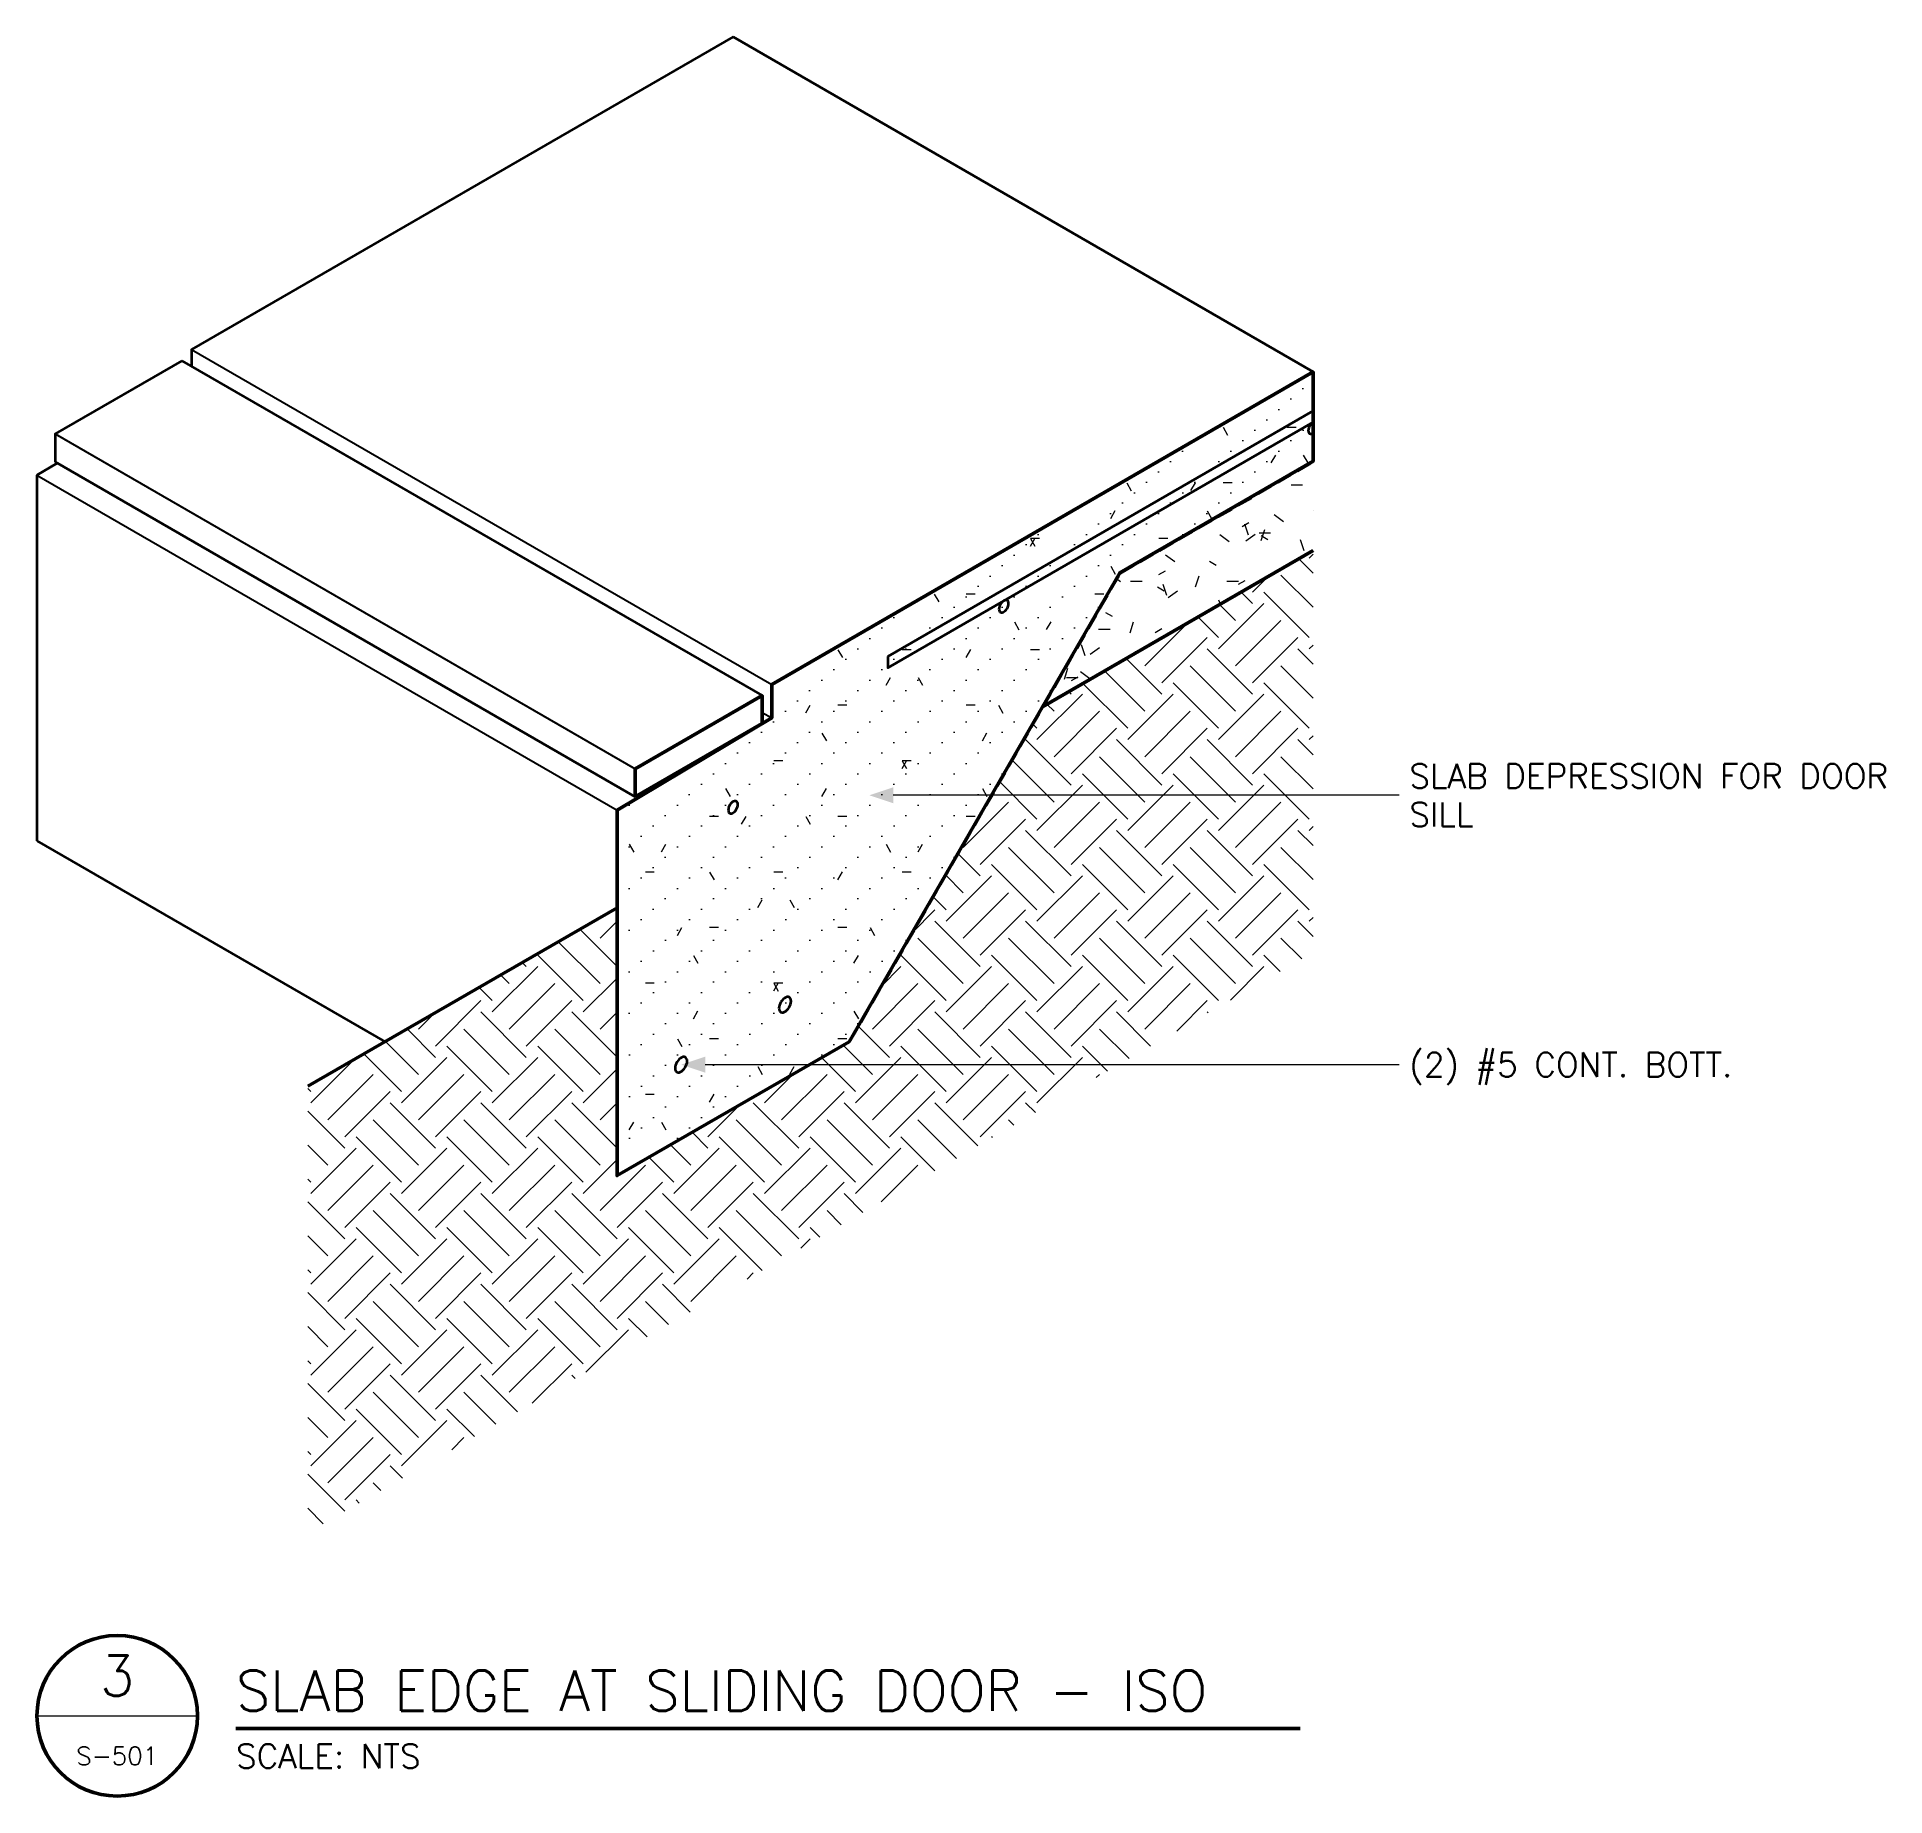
# Model space of a CAD drawing. Header units: inches. Extents: x -26 to 56.8, y -45.8 to 33.
import ezdxf
from ezdxf.enums import TextEntityAlignment as Align

# ---------------------------------------------------------------- set-up
doc = ezdxf.new("R2010")
doc.units = ezdxf.units.IN
doc.header["$MEASUREMENT"] = 0
doc.linetypes.add('DASH_VAPOR', pattern=[1.0187, 0.6791, -0.3396])
for name, color, linetype, lineweight in [('S-ANNO-NOTE', 7, 'CONTINUOUS', 18), ('S-ANNO-TTLB', 7, 'CONTINUOUS', 50), ('S-DETL-BYND', 7, 'CONTINUOUS', 25), ('S-DETL-CUT', 7, 'CONTINUOUS', 50), ('S-DETL-PATT', 7, 'CONTINUOUS', 9), ('S-DETL-STL', 7, 'CONTINUOUS', 35)]:
    doc.layers.add(name, color=color, linetype=linetype, lineweight=lineweight)
doc.styles.add('KERF', font='romans.shx')

msp = doc.modelspace()

# ---------------------------------------------------------------- hatches: boundary and pattern name
at = {"layer": 'S-ANNO-NOTE'}
for points in [[(11.2943, -0.9649), (12.3724, -1.3243), (12.3724, -0.6056)], [(2.8687, -13.0312), (3.9468, -13.3906), (3.9468, -12.6719)]]:
    msp.add_hatch(color=256, dxfattribs=at).paths.add_polyline_path(points)
at = {"layer": 'S-DETL-PATT'}
h = msp.add_hatch(dxfattribs=at)
h.set_pattern_fill('KERF-CONC', color=256, style=0)
h.set_pattern_definition([(0, (0, 0), (1.0776, 0.9327), [0, -2.1563]), (0, (0.5405, 0.46), (1.0776, 0.9327), [0, -2.1563]), (60, (1.265, 0.23), (-0.7187, 3.7347), [0.4025, -5.3475]), (180, (1.6675, 0.575), (-2.875, -2.4897), [0.4025, -5.3475]), (300, (1.265, 0.575), (3.5937, -1.2449), [0.4025, -5.3475])])
h.paths.add_polyline_path([(0, -1.625), (0, -18), (10.3923, -12), (22.5167, 9), (31.1769, 14), (31.1769, 18), (6.9282, 4), (6.9282, 2.5)])
h = msp.add_hatch(dxfattribs=at)
h.set_pattern_fill('KERF-GRAVEL', color=256, style=0)
h.set_pattern_definition([(0, (0, 0), (1.4375, 2.1563), [0.5175, -3.795]), (72, (0.5175, 0), (-1.6065, 2.0335), [0.5175, -3.795]), (144, (0.6785, 0.4945), (-2.4304, -0.8995), [0.5175, -3.795]), (216, (0.253, 0.7935), (0.1045, -2.5894), [0.5175, -3.795]), (288, (-0.161, 0.4945), (2.4949, -0.7008), [0.5175, -3.795]), (30, (2.185, 1.15), (0.1668, 2.5861), [0.345, -3.9675]), (150, (2.185, 1.15), (-2.323, -1.1486), [0.345, -3.9675])])
h.paths.add_polyline_path([(22.5167, 9), (19.0526, 3), (31.1769, 10), (31.1769, 14)])
h = msp.add_hatch(dxfattribs=at)
h.set_pattern_fill('EARTH', color=256, style=0)
h.set_pattern_definition([(45, (0, 0), (0, 4.0659), [2.875, -2.875]), (45, (-0.7623, 0.7623), (0, 4.0659), [2.875, -2.875]), (45, (-1.5247, 1.5247), (0, 4.0659), [2.875, -2.875]), (135, (-1.5247, 2.033), (-4.0659, 0), [2.875, -2.875]), (135, (-0.7623, 2.7953), (-4.0659, 0), [2.875, -2.875]), (135, (0, 3.5576), (-4.0659, 0), [2.875, -2.875])])
h.paths.add_polyline_path([(-13.8564, -14), (-13.8564, -34), (31.1769, -8), (31.1769, 10), (19.0526, 3), (10.3923, -12), (0, -18), (0, -6)])

# ---------------------------------------------------------------- linework, layer by layer
at = {"layer": 'S-ANNO-NOTE', "lineweight": 18}
for points in [[(35.0294, -0.9649), (33.5919, -0.9649), (12.3724, -0.9649)], [(35.0294, -13.0312), (33.5919, -13.0312), (3.9468, -13.0312)], [(-25.9808, -42.1938), (-18.7933, -42.1938)]]:
    msp.add_lwpolyline(points, dxfattribs=at)
at = {"layer": 'S-ANNO-TTLB', "lineweight": 50}
msp.add_lwpolyline([(-25.9808, -42.1938, 1), (-18.7933, -42.1938, 1)], format="xyb", close=True, dxfattribs=at)
msp.add_lwpolyline([(-17.0683, -42.7688), (30.5917, -42.7688)], dxfattribs=at)
at = {"layer": 'S-DETL-BYND', "lineweight": 25}
for points in [[(-19.0526, 19), (6.9282, 4)], [(-25.1689, 15.2188), (0.8119, 0.2188)], [(-25.9808, 13.375), (0, -1.625)], [(6.4952, 2.75), (6.9282, 2.5)]]:
    msp.add_lwpolyline(points, dxfattribs=at)
at = {"layer": 'S-DETL-CUT', "lineweight": 35}
for points in [[(5.1962, 33), (-19.0526, 19), (-19.0526, 18.25)], [(5.1962, 33), (31.1769, 18)], [(-19.4856, 18.5), (-25.1689, 15.2188), (-25.1689, 13.9688)], [(-19.4856, 18.5), (6.4952, 3.5)], [(-25.0748, 13.9144), (-25.9808, 13.375)], [(-25.9808, 13.375), (-25.9808, -3)], [(-25.1689, 13.9688), (0.8119, -1.0313)], [(-25.9808, -3), (-10.3923, -12)]]:
    msp.add_lwpolyline(points, dxfattribs=at)
at = {"layer": 'S-DETL-CUT', "lineweight": 50}
for points in [[(0, -1.625), (0, -18), (10.3923, -12), (22.5167, 9), (31.1769, 14), (31.1769, 18), (6.9282, 4), (6.9282, 2.5), (0, -1.625)], [(31.1769, 10), (19.0526, 3), (10.3923, -12)], [(0.8119, -1.0313), (6.4952, 2.25), (6.4952, 3.5), (0.8119, 0.2188), (0.8119, -1.0313)], [(0, -6), (-13.8564, -14)]]:
    msp.add_lwpolyline(points, dxfattribs=at)
at = {"layer": 'S-DETL-CUT', "linetype": 'DASH_VAPOR', "lineweight": 35}
msp.add_lwpolyline([(10.3923, -12), (10.4168, -12.0141), (22.531, 8.9683), (31.1769, 13.96), (31.1769, 14)], dxfattribs=at)
at = {"layer": 'S-DETL-STL', "lineweight": 35}
for points in [[(12.1244, 5.25), (12.1244, 4.75), (31.1769, 15.75), (31.1769, 16.25), (12.1244, 5.25)], [(30.9667, 15.4385), (30.9604, 15.375), (30.9667, 15.3188), (30.9852, 15.2731), (31.0149, 15.2407), (31.0539, 15.2232), (31.1001, 15.2219), (31.1508, 15.2368), (31.1769, 15.2518), (31.1769, 15.7482), (31.1508, 15.7331), (31.1001, 15.6894), (31.0539, 15.6347), (31.0149, 15.5722), (30.9852, 15.5055), (30.9667, 15.4385)], [(31.1492, 15.734), (31.1508, 15.7331)], [(31.1753, 15.7491), (31.1769, 15.7482)], [(17.104, 7.375), (17.1087, 7.3258), (17.1227, 7.2841), (17.1454, 7.2519), (17.1756, 7.2306), (17.2123, 7.221), (17.2536, 7.2236), (17.2979, 7.2383), (17.3431, 7.2644), (17.3874, 7.3009), (17.4288, 7.346), (17.4654, 7.3979), (17.4957, 7.4542), (17.5183, 7.5125), (17.5323, 7.5703), (17.537, 7.625), (17.5323, 7.6742), (17.5183, 7.7159), (17.4957, 7.7481), (17.4654, 7.7694), (17.4288, 7.779), (17.3874, 7.7764), (17.3431, 7.7617), (17.2979, 7.7356), (17.2536, 7.6991), (17.2123, 7.654), (17.1756, 7.6021), (17.1454, 7.5458), (17.1227, 7.4875), (17.1087, 7.4297), (17.104, 7.375)], [(17.2967, 7.7362), (17.2979, 7.7356)], [(17.342, 7.7624), (17.3431, 7.7617)], [(4.9796, -1.625), (4.9844, -1.6742), (4.9984, -1.7159), (5.021, -1.7481), (5.0513, -1.7694), (5.0879, -1.779), (5.1292, -1.7764), (5.1735, -1.7617), (5.2188, -1.7356), (5.2631, -1.6991), (5.3044, -1.654), (5.341, -1.6021), (5.3713, -1.5458), (5.3939, -1.4875), (5.4079, -1.4297), (5.4127, -1.375), (5.4079, -1.3258), (5.3939, -1.2841), (5.3713, -1.2519), (5.341, -1.2306), (5.3044, -1.221), (5.2631, -1.2236), (5.2188, -1.2383), (5.1735, -1.2644), (5.1292, -1.3009), (5.0879, -1.346), (5.0513, -1.3979), (5.021, -1.4542), (4.9984, -1.5125), (4.9844, -1.5703), (4.9796, -1.625)], [(7.253, -10.5), (7.2589, -10.5616), (7.2764, -10.6136), (7.3046, -10.6538), (7.3425, -10.6805), (7.3883, -10.6925), (7.44, -10.6892), (7.4953, -10.6709), (7.5519, -10.6382), (7.6072, -10.5927), (7.6589, -10.5363), (7.7047, -10.4714), (7.7425, -10.401), (7.7708, -10.3281), (7.7883, -10.2559), (7.7942, -10.1875), (7.7883, -10.1259), (7.7708, -10.0739), (7.7425, -10.0337), (7.7047, -10.007), (7.6589, -9.995), (7.6072, -9.9983), (7.5519, -10.0166), (7.4953, -10.0493), (7.44, -10.0948), (7.3883, -10.1512), (7.3425, -10.2161), (7.3046, -10.2865), (7.2764, -10.3594), (7.2589, -10.4316), (7.253, -10.5)], [(2.5981, -13.1875), (2.604, -13.2491), (2.6215, -13.3011), (2.6498, -13.3413), (2.6876, -13.368), (2.7334, -13.38), (2.7851, -13.3767), (2.8404, -13.3584), (2.897, -13.3257), (2.9523, -13.2802), (3.004, -13.2238), (3.0498, -13.1589), (3.0877, -13.0885), (3.1159, -13.0156), (3.1334, -12.9434), (3.1393, -12.875), (3.1334, -12.8134), (3.1159, -12.7614), (3.0877, -12.7212), (3.0498, -12.6945), (3.004, -12.6825), (2.9523, -12.6858), (2.897, -12.7041), (2.8404, -12.7368), (2.7851, -12.7823), (2.7334, -12.8387), (2.6876, -12.9036), (2.6498, -12.974), (2.6215, -13.0469), (2.604, -13.1191), (2.5981, -13.1875)]]:
    msp.add_lwpolyline(points, dxfattribs=at)

# ---------------------------------------------------------------- texts
at = {"layer": 'S-ANNO-NOTE', "style": 'KERF'}
for s, p in [('SLAB DEPRESSION FOR DOOR', (35.4894, -0.6415)), ('SILL', (35.4894, -2.3665)), ('(2) #5 CONT. BOTT.', (35.4894, -13.5703))]:
    msp.add_text(s, height=1.0781, dxfattribs=at).set_placement(p)
at = {"layer": 'S-ANNO-TTLB', "style": 'KERF'}
for s, height, p in [('3', 1.7969, (-22.387, -40.3969)), ('S-501', 0.8086, (-22.387, -43.9906))]:
    msp.add_text(s, height=height, dxfattribs=at).set_placement(p, align=Align.MIDDLE_CENTER)
for s, height, p in [('SLAB EDGE AT SLIDING DOOR - ISO', 1.7969, (-17.0683, -41.9638)), ('SCALE: NTS', 1.0781, (-17.0683, -44.5369))]:
    msp.add_text(s, height=height, dxfattribs=at).set_placement(p)

doc.saveas('drawing.dxf')
